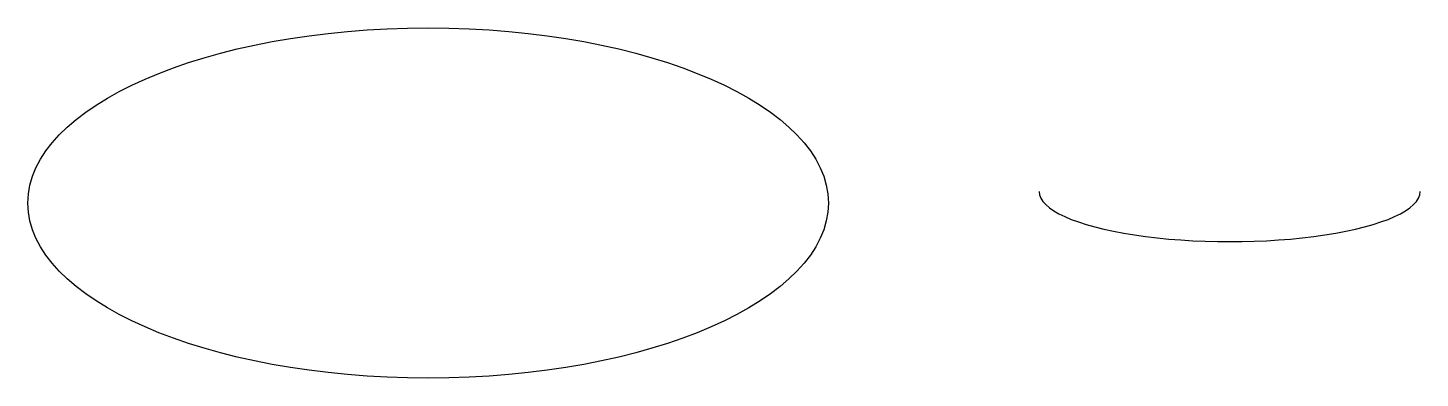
# Model space of a CAD drawing. Header units: millimetres. Extents: x 471 to 5296, y 1270 to 2484.
import ezdxf

# ---------------------------------------------------------------- set-up
doc = ezdxf.new("R2010")
doc.units = ezdxf.units.MM

msp = doc.modelspace()

# ---------------------------------------------------------------- linework, layer by layer
msp.add_ellipse((1858.3, 1877), major_axis=(1387.2, 0), ratio=0.437893)
msp.add_ellipse((4636.2, 1916.8), major_axis=(-660, 0), ratio=0.26324, start_param=0, end_param=3.141593)

doc.saveas('drawing.dxf')
